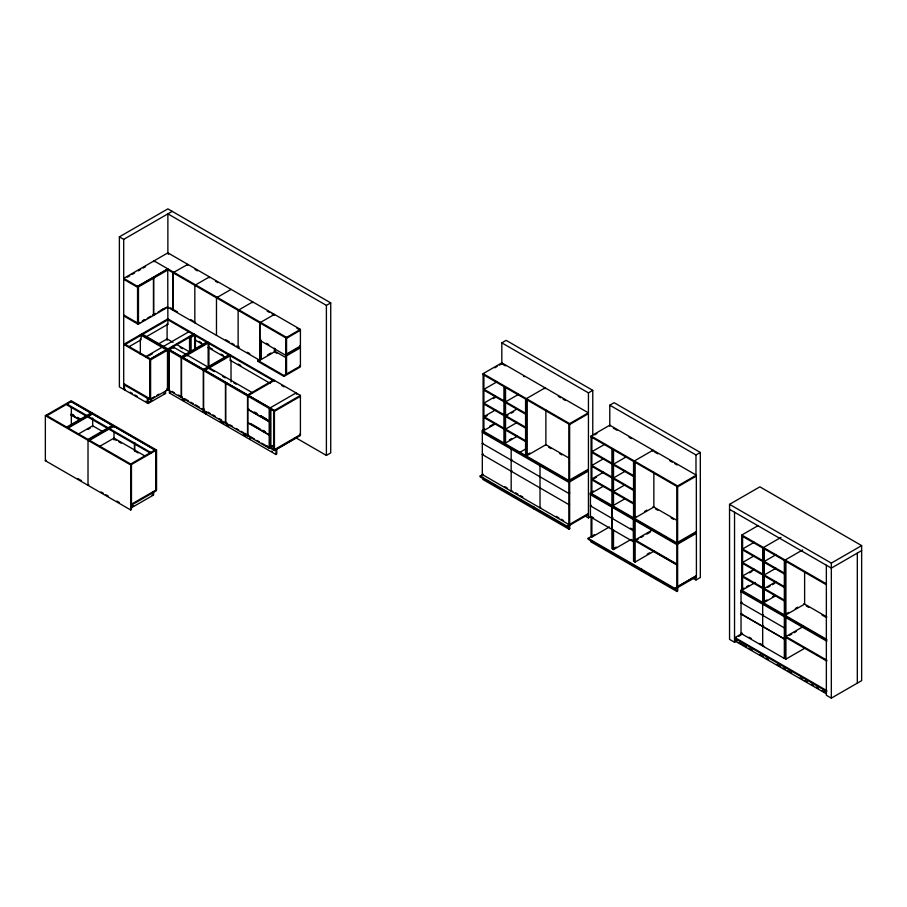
<?xml version="1.0" encoding="UTF-8"?>
<svg xmlns="http://www.w3.org/2000/svg" width="907" height="907" viewBox="0 0 907 907"><rect width="100%" height="100%" fill="white"/><g stroke="black" fill="none" stroke-linecap="round" stroke-linejoin="round"><path stroke-width="1.36" d="M261.499 358.458L257.973 360.498L257.973 361.394L283.959 376.405L300.41 366.893L300.41 329.388L167.874 252.872L123.703 278.381L123.703 279.277L137.558 287.281L137.558 323.89L123.703 315.885M137.558 287.281L137.558 286.374L167.874 268.869M252.77 302.779L252.77 301.884L238.133 310.33L238.133 347.846L238.915 346.497M299.639 347.347L300.41 347.789L286.555 355.793L259.787 340.34L259.787 322.835L274.424 314.389L274.424 315.285L272.021 313.89M286.555 354.898L286.555 353.991L300.41 345.998L299.639 345.544M165.539 391.008L165.539 393.457L148.124 403.502L119.373 386.904L119.373 236.863L167.874 208.859L330.726 302.881L330.726 452.922L326.395 455.416L295.92 437.82M119.373 236.863L123.703 239.369L172.205 211.365M127.343 277.179L129.769 275.773M132.195 274.379L134.61 272.973M138.249 270.876L140.676 269.47M143.102 268.075L145.528 266.669M123.703 278.381L138.465 286.907L167.75 270.003L167.874 324.287L146.276 336.758M138.34 322.541L137.558 322.983L123.703 314.99M142.32 320.987L144.632 319.661M161.083 310.16L163.441 308.799M137.558 323.89L139.984 322.484M142.41 321.089L144.837 319.683M147.263 318.289L150.902 316.18M153.328 314.786L155.755 313.38M158.181 311.985L165.448 307.779M167.75 270.003L166.967 269.549L137.694 286.453L137.694 323.663L138.465 324.116L167.75 307.212M125.257 344.388L141.118 335.239L141.118 339.74L128.919 346.78M142.671 334.343L167.874 319.786M231.115 289.378L216.478 297.836L216.478 335.341M157.501 344.49L167.103 338.946L173.01 342.347M195.595 322.382L194.824 322.835L194.824 285.331L209.46 276.873L209.46 277.78L208.678 277.327M161.99 347.29L146.14 356.451L146.14 357.347M188.758 331.837L163.543 346.395L163.543 347.29M148.578 355.941L152.229 353.821M46.132 415.236L131.458 464.497L131.458 509.507L130.676 509.961L45.35 460.699L45.35 415.689L70.553 401.132L155.879 450.394L155.879 491.004L131.458 505.108M46.915 415.689L71.336 401.586M193.871 333.889L149.689 359.399L149.689 399.511L154.326 396.824M189.484 337.325L168.657 349.342L168.657 389.454M194.642 334.343L190.311 336.837L190.311 352.245M261.67 443.16L274.424 450.518L300.41 435.519L300.41 395.407L167.874 318.89L123.703 344.388L150.596 359.92L167.489 350.17L167.489 389.976L150.596 399.726L149.814 399.284L149.814 359.467L166.707 349.717L167.489 350.17M182.046 397.028L181.264 397.481L168.271 389.976L168.271 350.17L169.053 349.717L182.046 357.222M189.54 351.791L189.54 336.395L191.094 337.291L195.424 334.785L195.424 350.193M206.603 342.143L194.642 335.239L194.642 339.74L195.424 339.286M181.389 356.7L207.374 341.69M125.257 389.409L124.486 389.851L124.486 384.953M168.271 350.17L181.264 357.675L208.156 342.143M204.132 409.783L203.349 410.236L181.525 397.629L181.525 357.823L182.307 357.369L204.132 369.977M182.953 357.596L208.939 342.597L208.939 366.394M66.676 427.095L91.108 412.991M67.458 427.548L92.537 413.07L71.472 400.905L70.689 401.359L91.754 413.524M68.24 428.002L92.673 413.898M228.689 354.898L208.156 343.039L208.156 347.54L208.939 347.098M78.013 434.26L92.673 425.802L103.137 431.845M87.786 429.521L90.224 428.115M150.471 398.15L149.689 398.604L123.703 383.604M167.103 388.559L167.874 388.105L169.439 389.001M156.65 395.486L158.974 394.148M45.35 460.699L46.132 460.246M229.471 354.444L203.485 369.444L203.485 370.351M168.271 389.976L169.053 389.534L169.053 349.717M181.525 357.823L203.349 370.419L230.253 354.898M151.991 400.372L147.353 403.059L147.353 398.15M163.986 393.457L165.539 393.457M203.61 370.578L204.392 370.124L226.217 382.731L225.446 383.173L203.61 370.578L203.61 410.383L225.446 422.991L226.217 422.537M205.039 370.351L231.024 355.34M88.013 439.419L112.445 425.315M259.787 340.34L260.57 339.887M169.439 390.554L169.439 393.003L170.221 392.55M89.566 440.314L113.999 426.211L113.999 427.106M272.871 380.396L230.253 355.793L230.253 360.294L231.024 359.841M168.657 254.221L167.874 253.767L167.874 213.859L326.395 305.387L330.726 302.881M300.41 329.388L285.773 337.835L285.773 373.548L286.555 374.001L286.555 337.393L154.02 260.876L154.02 261.772M99.339 446.573L113.999 438.115L145.426 456.266M267.497 355L270.966 352.993M257.973 361.394L260.32 360.034M259.787 358.548L261.341 359.444L275.206 351.44L275.206 348.639M244.675 433.195L248.314 435.292L247.532 435.734L225.696 423.138L225.696 383.332L226.478 382.879L248.314 395.475M285.773 355.34L300.41 346.893M203.61 410.383L204.392 409.93M88.795 484.871L88.013 485.324L88.013 440.314L113.885 425.394L92.797 413.218L92.015 413.671L113.103 425.848M247.656 394.953L273.642 379.954M225.696 383.332L247.532 395.928L274.424 380.396L274.424 381.303M269.969 421.041L269.186 421.483L247.792 409.136L247.792 396.076L248.575 395.633L269.969 407.98M130.676 464.044L155.097 449.94M257.973 360.498L283.959 375.498L300.41 365.997L299.639 365.544M45.35 415.689L130.676 464.951L156.548 450.031L156.548 490.336L155.766 490.789L155.766 450.473L134.678 438.296L135.46 437.854L156.548 450.031M247.792 409.136L248.575 408.683M269.969 434.385L269.186 434.838L247.792 422.492L247.792 409.431L248.575 408.978M225.696 423.138L226.478 422.685M247.792 396.076L269.186 408.433L296.079 392.901M141.889 333.889L274.424 410.406L300.41 395.407M247.792 409.431L269.186 421.789L269.969 421.336L260.456 415.848M155.879 490.097L131.458 504.201L130.676 503.759M131.164 507.024L133.624 505.607M130.721 508.181L153.589 494.984L153.589 491.673M269.969 447.741L269.186 448.194L247.792 435.836L247.792 422.787L269.186 435.145L269.969 434.691M272.327 445.677L269.969 447.038L274.424 449.623L300.41 434.612L299.639 434.17M270.093 447.117L272.463 445.756M274.413 445.518L270.876 447.57L270.876 409.261M276.045 449.487L296.079 437.911M169.439 393.003L275.989 454.52L276.76 454.067L276.76 449.169M501.82 363.934L501.82 342.857L506.151 340.352L592.77 390.361L592.77 435.326M483.102 373.661L501.82 362.857L588.348 412.821L569.641 423.626L483.102 373.661L483.102 430.077L483.896 430.53L495.596 423.784M494.803 367.811L497.138 366.462M499.474 365.113L501.82 363.764L505.426 365.838M496.889 381.87L484.032 389.296L503.941 400.803M495.596 396.382L483.896 403.127L503.941 414.703M493.249 398.627L495.596 397.277M525.584 414.193L505.664 402.685L505.664 401.79L518.521 394.364M495.596 409.885L483.896 416.63L503.941 428.206M485.064 416.857L487.41 415.508M517.228 408.864L505.528 415.621L525.584 427.197M507.875 415.168L505.528 416.517L525.584 428.093M511.378 413.138L513.713 411.789M569.641 524.053L568.859 524.495L482.32 474.542L482.32 430.53L484.757 429.124M489.633 426.313L493.635 424M483.102 431.981L482.32 432.424L568.859 482.388L569.641 481.934M517.228 422.367L505.528 429.124L525.584 440.7M482.32 443.534L483.102 443.081L482.32 443.432L568.859 493.487L569.641 493.045M501.82 342.857L588.439 392.867L592.77 390.361M483.102 454.078L482.32 454.532L568.859 504.598L569.641 504.145L568.859 504.496M482.32 454.634L483.102 454.18M509.417 439.872L511.752 438.512M503.941 386.597L503.941 442.106L505.528 443.024L517.228 436.278M511.174 449.078L511.945 448.636M526.083 448.761L519.994 452.276L519.994 453.171M482.32 474.542L483.102 474.089M588.439 514.394L566.784 526.899L480.154 476.889L480.154 475.994L482.569 474.599M588.348 413.717L569.641 424.521L483.102 374.568M511.174 460.189L511.945 459.634M609.787 426.267L609.787 405.191L614.118 402.697L700.317 452.457L700.317 577.487L695.986 579.992L692.336 577.884M527.545 454.384L529.881 453.035M525.584 399.091L525.584 454.6L527.171 455.518L545.878 444.713L545.878 410.021M511.174 471.289L511.945 470.733M603.563 486.118L591.874 492.875L591.081 492.422L591.081 436.006L609.787 425.202L696.327 475.166L696.417 576.739L674.763 589.244L588.133 539.223L588.133 538.327L594.584 534.597M540.016 465.733L540.799 465.28M594.584 434.872L596.931 433.523M611.919 464.044L591.999 452.536L591.999 451.641L604.867 444.215M603.563 458.715L591.874 465.472L611.919 477.037M482.32 430.53L568.859 480.483L588.348 469.236M568.859 481.39L588.348 470.132M568.859 482.286L588.348 471.039M534.382 508.294L533.611 508.748L533.611 506.412M626.499 456.709L613.642 464.135L633.551 475.631M540.799 507.398L540.016 507.841L540.016 464.735M603.563 472.218L591.874 478.975L611.919 490.551M593.042 479.191L596.557 477.173M568.859 493.397L569.641 492.943M625.206 471.209L613.506 477.955L633.551 489.531M591.081 492.422L593.416 491.061M591.205 494.394L590.434 494.837L590.434 516.945L611.806 529.291M625.206 484.712L613.506 491.458L633.551 503.034M591.205 505.392L590.434 505.845L611.806 518.282L612.588 517.84M590.434 505.947L591.205 505.494M480.154 475.994L566.784 526.003L588.439 513.498M609.787 405.191L695.986 454.951L700.317 452.457M482.841 477.105L482.841 479.44L568.95 529.155L569.732 528.702L569.732 525.198M584.777 515.788L588.439 517.897L590.604 516.65M590.434 516.945L591.205 516.502L593.586 517.874M611.919 448.931L611.919 504.451L613.506 505.369L625.206 498.612M611.806 507.183L612.588 506.73M612.849 506.877L612.066 507.33L612.066 529.439L633.437 541.774L634.22 541.332L634.22 519.223L633.437 519.677L633.437 541.774M611.806 518.18L612.588 517.738M612.066 518.43L612.849 517.886M591.081 436.006L677.62 485.959L696.327 475.166M696.327 476.062L677.62 486.866L591.081 436.902M591.081 516.831L591.081 536.627L591.874 537.08L609.413 526.956M591.602 541.332L590.82 541.774L676.928 591.489L677.699 591.035L677.699 587.543M636.011 516.446L633.574 517.852L633.551 561.15L635.127 562.057L653.845 551.252M644.537 511.514L646.974 510.108M633.551 461.425L633.551 516.945L635.138 517.852L653.856 507.058L653.856 472.354M634.22 530.221L633.437 530.776L612.066 518.339M616.227 547.091L612.713 549.12L612.713 529.325M611.93 505.358L611.919 548.656L613.506 549.574L631.045 539.45M652.666 529.824L635.127 539.948L676.826 564.029M638.641 538.826L635.127 540.855L676.826 564.925M640.977 537.477L643.312 536.128M646.827 534.098L650.33 532.08M736.96 640.852L734.534 642.258L729.545 639.378L729.545 504.349L759.862 486.844L861.65 545.606L861.65 680.635L831.334 698.141L826.356 695.261L826.356 565.231M647.213 554.177L649.548 552.828M696.327 575.786L677.62 586.591L676.826 586.126L676.837 542.828L696.327 531.581M676.837 543.724L696.327 532.477M696.327 533.373L676.837 544.631L590.298 494.666L590.298 492.864L676.837 542.828M755.452 582.464L742.584 589.89L741.801 589.437L741.801 535.028L758.173 525.572M754.284 542.227L742.584 548.984L762.685 560.583M588.133 538.327L674.763 588.337L696.417 575.832M781.006 537.398L763.467 547.533L763.467 601.942M754.284 555.73L742.584 562.487L762.685 574.086M775.938 554.733L764.238 561.478L784.34 573.088M754.284 569.233L742.584 575.99L762.685 587.589M749.601 572.839L751.937 571.489M802.661 549.903L785.122 560.027L785.122 614.447M775.938 568.236L764.238 574.981L784.34 586.591M741.801 589.437L744.148 588.087M746.484 586.738L748.819 585.389M741.03 591.795L741.801 591.341M775.938 581.738L764.238 588.484L784.34 600.094M741.801 602.339L741.03 602.792L784.34 627.893L785.122 627.451L784.34 627.803M767.753 587.362L770.088 586.013M772.424 584.664L774.771 583.314M741.03 602.894L741.801 602.441M764.635 601.262L766.971 599.912M772.424 596.761L774.861 595.355M729.545 504.349L831.334 563.111L861.65 545.606M762.685 547.975L762.685 601.488L764.238 602.395L775.938 595.638M762.685 604.289L763.467 603.847M861.65 550.606L831.334 568.111L729.545 509.349M762.685 615.399L763.467 614.844M826.787 639.401L741.03 589.89L741.03 633.449L741.801 632.995M826.787 691.519L734.965 638.505L734.965 637.598L742.266 633.381M738.615 636.397L741.042 634.991M762.685 626.499L763.467 625.943M788.625 612.418L784.34 614.901L784.34 658.459L785.122 658.006M795.303 608.563L797.741 607.157M784.34 560.481L784.34 613.994L785.916 614.901L804.622 604.107L804.622 571.716M784.34 616.794L785.122 616.341M763.467 645.501L762.685 645.954L762.685 602.395M803.455 626.431L785.916 636.555L826.81 660.171M789.419 635.433L791.766 634.084M794.101 632.735L796.437 631.385M785.122 638.449L784.34 638.902L741.03 613.892L741.801 613.449L741.03 613.994L784.34 639.004L785.122 638.551M784.34 658.21L785.916 659.117L804.622 648.312M523.452 376.246L524.246 376.711M544.291 388.287L545.084 388.74L545.084 387.845L526.377 398.649L526.377 455.053M558.304 396.37L560.707 397.765M563.111 399.148L565.514 400.543M613.393 428.183L616.998 430.258M629.027 437.208L631.431 438.591M652.269 450.62L653.063 451.085L653.063 450.178L634.344 460.983L634.344 517.398M654.264 451.777L657.87 453.851M669.888 460.801L672.291 462.185M674.695 463.568L677.098 464.962M741.801 535.028L826.356 583.836M741.801 535.924L826.356 584.743M505.664 401.79L525.584 413.286M591.999 451.641L611.919 463.137M484.032 390.203L503.941 401.699M613.642 465.03L633.551 476.526M742.584 549.88L762.685 561.478M764.238 562.385L784.34 573.984M483.896 404.023L503.941 415.599M591.874 466.368L611.919 477.944M613.506 478.862L633.551 490.438M545.595 444.543L568.802 457.956M653.063 506.594L677.098 520.471M548.69 447.242L551.093 448.625M559.506 453.477L561.909 454.872M655.466 508.884L657.87 510.267M671.089 517.908L673.493 519.292M742.584 563.383L762.685 574.981M764.238 575.888L784.34 587.487M483.896 417.526L503.941 429.102M505.528 430.02L525.584 441.596M591.874 479.871L611.919 491.447M613.506 492.365L633.551 503.941M803.829 603.643L826.867 616.941M806.255 605.944L808.681 607.339M822.014 615.048L825.653 617.145M742.584 576.886L762.685 588.484M764.238 589.391L784.34 600.99M482.32 431.426L569.641 481.844L569.641 524.246M590.298 493.771L677.62 544.177L677.62 586.591M187.023 264.821L187.806 265.275L187.806 264.368L173.033 272.746L173.033 310.262L173.94 309.888L177.557 311.963M195.016 269.436L197.431 270.83M215.469 281.249L217.884 282.644M267.202 311.112L269.617 312.507M296.872 328.243L300.41 330.284L286.555 338.288L167.103 269.322M741.03 590.786L826.787 640.297M741.03 591.693L826.787 641.204M630.66 528.169L634.22 530.323M653.051 550.798L676.894 564.562M631.85 539.96L634.22 541.332M785.916 637.462L826.81 661.078M285.773 353.549L286.555 353.991M152.852 277.701L153.634 278.154L153.634 315.364M266.477 343.3L268.835 344.66M152.716 277.78L153.498 278.222L153.498 315.432L152.716 314.99M274.424 350.998L286.238 357.812M276.794 353.254L274.424 351.893L274.424 348.197M504.734 486.583L507.138 487.966M515.561 492.818L517.965 494.213M520.369 495.596L522.772 496.991M556.422 516.412L558.825 517.806M561.229 519.189L563.632 520.584M511.945 490.936L512.738 491.401M567.294 527.296L569.732 528.702M749.023 637.168L751.427 638.562M759.851 643.414L762.254 644.809M741.801 633.653L742.584 634.095M762.685 645.705L764.238 646.6M741.03 633.449L784.34 658.459M170.335 307.802L172.738 309.185M190.787 319.604L193.191 320.999M225.673 339.751L229.29 341.837M231.693 343.22L234.097 344.615M236.5 346.009L238.915 347.392M247.328 352.256L249.742 353.639M166.967 306.759L259.787 360.351L259.787 322.835M734.965 637.598L826.787 690.612M735.872 640.727L736.654 641.181M738.967 642.519L746.314 646.759M748.763 648.176L752.436 650.296M759.783 654.537L763.456 656.657M765.905 658.063L768.354 659.48M776.925 664.423L780.598 666.543M783.047 667.96L785.496 669.377M787.945 670.795L791.618 672.915M800.189 677.858L802.638 679.275M805.087 680.681L807.525 682.098M811.198 684.218L813.647 685.635M816.096 687.041L818.545 688.458M822.218 690.578L824.667 691.996M826.424 693.81L735.826 641.498L735.826 638.006M167.103 319.332L193.089 334.343M281.646 385.464L284.05 386.858M296.079 393.808L296.861 394.25M299.639 395.86L300.41 396.302L274.424 411.313L270.093 408.808M199.007 341.361L201.399 342.744M210.152 347.789L212.567 349.184M221.013 354.07L223.428 355.465M238.337 364.07L240.774 365.476M167.103 323.833L167.874 324.287M194.642 339.74L204.211 345.261M208.156 347.54L225.061 357.301M230.253 360.294L270.433 383.491M176.548 344.399L189.54 351.905M180.096 347.347L182.454 348.707M172.205 346.395L185.72 354.195M207.816 366.95L187.284 355.091L187.284 355.998M214.245 371.564L209.37 368.752L209.37 367.845L251.987 392.459L251.987 393.355M222.771 376.484L225.197 377.89M233.723 382.811L236.16 384.217M141.118 334.343L167.103 349.342M140.336 334.785L166.321 349.796L166.321 350.692M254.516 412.118L256.885 413.49M260.456 415.542L266.397 418.977M254.516 412.413L256.885 413.785M294.526 437.911L295.308 438.364M124.486 343.946L150.471 358.945L150.471 359.841M262.837 430.269L265.207 431.641M250.944 423.705L260.456 429.204M262.837 430.576L265.207 431.947M266.397 445.688L268.778 447.06M172.035 391.405L174.291 392.708M178.498 394.987L182.171 397.255M184.631 398.672L188.305 400.803M190.765 402.22L193.214 403.638M195.64 404.885L199.347 407.175M201.808 408.592L204.256 410.009L204.256 409.114M207.941 412.129L210.401 413.547M212.884 414.839L215.31 416.381M218.984 418.512L221.444 419.93M225.117 422.05L227.578 423.467M230.027 424.884L232.487 426.301M236.171 428.433L238.62 429.85M241.081 431.267L243.53 432.684M248.439 435.519L254.459 438.988M256.862 440.371L259.266 441.766M166.707 389.534L167.489 389.976M182.126 399.431L184.506 400.803L183.736 401.257L183.736 398.808M202.919 411.438L206.603 413.558L205.821 414.011L205.821 411.563M220.095 421.358L223.78 423.478M226.24 424.895L228.689 426.313M243.416 434.816L245.865 436.233M271.658 451.119L272.429 451.573M123.703 384.5L149.689 399.511M130.075 392.187L132.479 393.57M134.894 394.964L137.297 396.348M145.721 401.223L148.124 402.606M86.777 415.497L67.005 404.08L67.005 404.987L86.777 416.392M71.472 413.955L73.807 415.315M77.322 417.333L80.836 419.363M71.472 414.261L73.807 415.61M77.322 417.639L80.836 419.669M113.999 439.011L116.413 440.405M118.84 441.811L121.255 443.206M134.553 450.881L138.181 452.978M70.689 414.408L80.054 419.816M70.689 414.714L80.054 420.111M152.025 494.984L152.807 495.426L152.807 492.127M77.821 478.545L81.483 480.653M100.983 491.911L103.421 493.317M105.858 494.723L108.296 496.14M116.822 501.061L119.259 502.467M857.319 553.1L857.319 683.141M831.334 563.111L831.334 698.141M785.916 561.388L785.916 614.901M785.916 616.703L785.916 659.117M785.122 616.25L785.122 658.652M764.238 548.882L764.238 602.395M742.584 536.377L742.584 589.89M734.534 512.217L734.534 642.258M695.986 454.951L695.986 476.028M695.986 575.775L695.986 579.992M677.62 485.959L677.62 542.375L676.826 541.921L676.826 486.401M676.928 587.985L676.928 591.489M674.763 588.337L674.763 589.244M641.578 568.757L641.578 571.081M635.138 462.343L635.138 517.852M635.127 519.643L635.127 562.057M634.333 519.189L634.344 561.603M613.506 449.849L613.506 505.369M613.506 529.779L613.506 549.574M612.713 449.396L612.713 504.904M591.874 437.355L591.874 492.875M591.874 517.296L591.874 537.08M588.439 392.867L588.439 517.897M569.641 423.626L569.641 480.041L568.848 479.576L568.848 424.068M568.95 525.652L568.95 529.155M568.859 480.483L568.859 524.495M566.784 526.003L566.784 526.899M527.171 399.998L527.171 455.518M511.174 448.081L511.174 491.197M505.528 387.516L505.528 443.024M504.734 387.051L504.734 442.571M483.896 375.022L483.896 430.53M326.395 305.387L326.395 455.416M283.959 375.498L283.959 376.405M275.989 449.623L275.989 454.52M274.424 410.406L274.424 450.518M273.642 410.86L273.642 449.169M270.093 407.912L270.093 448.013M269.186 408.433L269.186 421.483M269.186 421.789L269.186 434.838M269.186 435.145L269.186 448.194M261.341 341.236L261.341 359.444M260.57 339.059L260.57 359.898M250.003 437.061L250.003 439.521M248.439 395.407L248.439 396.302M247.532 395.928L247.532 435.734M238.915 309.888L238.915 310.784M231.024 360.952L231.024 381.949M225.446 383.173L225.446 422.991M217.249 297.383L217.249 298.278M208.156 347.744L208.156 367.346M203.349 370.419L203.349 410.236M194.642 339.944L194.642 348.345M191.094 337.291L191.094 351.292M181.264 357.675L181.264 397.481M173.77 348.197L173.77 347.29L169.439 349.796L169.439 350.692M173.158 272.826L173.158 310.33M167.874 348.889L167.874 388.105M167.874 389.001L167.874 389.908M167.103 324.933L167.103 340.34M150.596 359.92L150.596 399.726M148.124 398.604L148.124 403.502M140.336 338.991L140.336 354.399M138.465 286.907L138.465 324.116M134.678 442.469L134.678 450.813M134.44 443.727L134.44 450.677M130.676 464.951L130.676 509.961M123.703 239.369L123.703 389.409M113.999 431.687L113.999 439.906M92.673 418.002L92.673 426.698M71.336 407.062L71.336 424.861M114.135 425.542L113.352 425.984L134.44 438.16L135.222 437.707L114.135 425.542M108.114 427.809L88.342 416.392L88.342 417.299L108.114 428.716L108.114 427.809M150.766 452.446L109.668 428.716L109.668 429.612L150.766 453.341L150.766 452.446"/></g></svg>
